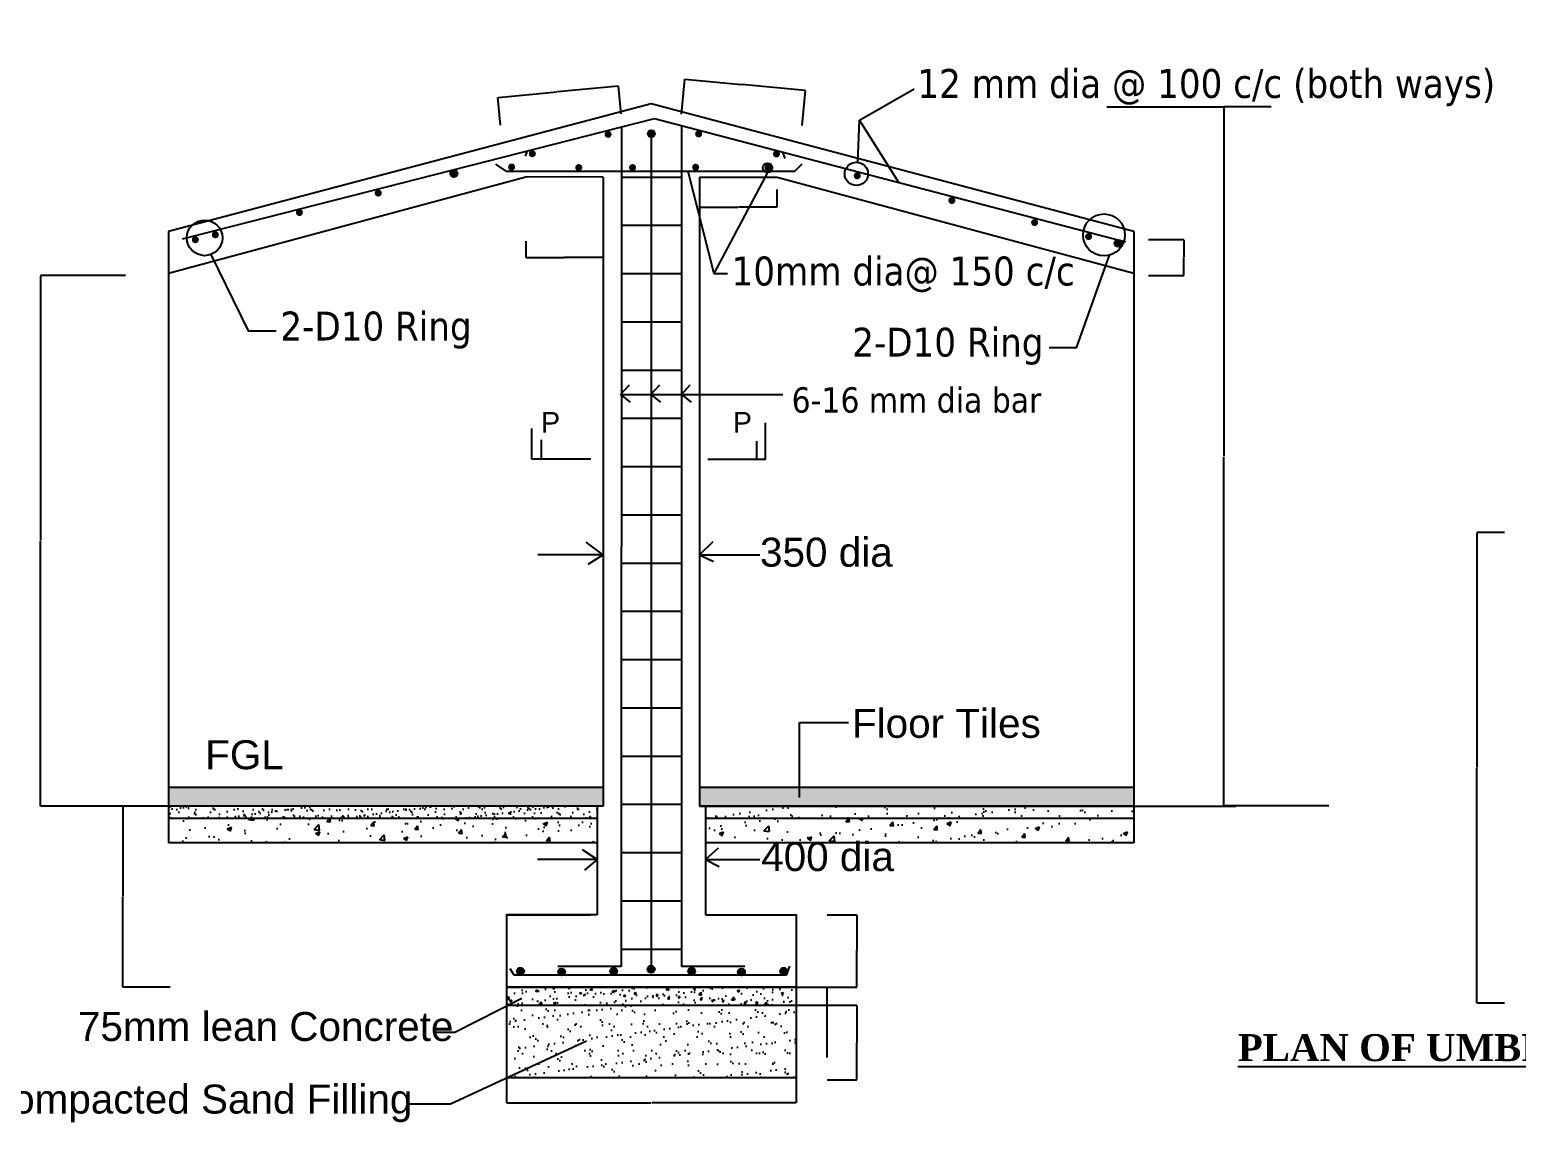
# Model space of a CAD drawing. Header units: inches. Extents: x 89000 to 1304432, y -10828 to 220529.
# Drawn here: x 820904 to 827067, y 77816 to 82345 of the extents above; entities that cross this region are included whole.
import ezdxf

# ---------------------------------------------------------------- set-up
doc = ezdxf.new("R2010")
doc.units = ezdxf.units.IN
doc.header["$LTSCALE"] = 7
doc.header["$MEASUREMENT"] = 0
doc.layers.add('sheet', color=1, linetype='Continuous', lineweight=15)
doc.styles.add('dim', font='isocp.shx')
doc.styles.get("Standard").update_dxf_attribs({"font": 'arial.ttf'})
doc.dimstyles.new('Copy of STANDARD', dxfattribs={"dimtxt": 0.5, "dimasz": 0.4075, "dimexe": 0.364, "dimexo": 0.219, "dimgap": 0.09, "dimtad": 0, "dimdec": 0, "dimlfac": 1000, "dimzin": 0, "dimdsep": 46, "dimtxsty": 'Standard', "dimcen": 0.09, "dimclre": 256, "dimadec": 0, "dimazin": 0, "dimtfac": 1, "dimtdec": 0, "dimtofl": 0, "dimtmove": 0, "dimatfit": 3, "dimfxl": 1, "dimtolj": 1, "dimtzin": 0, "dimlwd": -1, "dimarcsym": 0})
doc.dimstyles.get("Standard").update_dxf_attribs({"dimtxt": 0.18, "dimasz": 0.18, "dimexe": 0.18, "dimexo": 0.0625, "dimgap": 0.09, "dimtad": 0, "dimtih": 1, "dimtoh": 1, "dimdec": 4, "dimzin": 0, "dimdsep": 46, "dimtxsty": 'Standard', "dimcen": 0.09, "dimadec": 0, "dimazin": 0, "dimtfac": 1, "dimtdec": 4, "dimtofl": 0, "dimtmove": 0, "dimatfit": 3, "dimfxl": 1, "dimtolj": 1, "dimtzin": 0, "dimarcsym": 0})
doc.dimstyles.new('STANDARD$0', dxfattribs={"dimscale": 0, "dimtxt": 8, "dimasz": 8, "dimexe": 4, "dimexo": 0, "dimgap": 2, "dimtad": 1, "dimdec": 0, "dimzin": 0, "dimdsep": 46, "dimtxsty": 'dim', "dimblk": 'DOTSMALL', "dimcen": 1, "dimclrd": 6, "dimclre": 6, "dimclrt": 256, "dimadec": 0, "dimazin": 0, "dimtfac": 1, "dimtdec": 0, "dimtix": 1, "dimtofl": 0, "dimtmove": 1, "dimatfit": 3, "dimldrblk": 'DOTSMALL', "dimfxl": 6, "dimtolj": 1, "dimtzin": 0, "dimarcsym": 0})

# ---------------------------------------------------------------- blocks, each defined once
blk = doc.blocks.new('*D234')
at = {"layer": 'Defpoints', "color": 0, "transparency": 16777216}
for p in [(821300, 81325.5), (820948.3, 79125.5), (821477.3, 79125.5)]:
    blk.add_point(p, dxfattribs=at)
at = {"layer": 'sheet', "color": 0, "lineweight": -2, "transparency": 16777216}
for p, q in [((821299.8, 81325.5), (820948, 81325.5)), ((820948.3, 81324.7), (820948.3, 80227.1)), ((820948.3, 79126.3), (820948.3, 80224)), ((821477.1, 79125.5), (820948, 79125.5))]:
    blk.add_line(p, q, dxfattribs=at)
at = {"layer": 'sheet', "color": 0, "transparency": 16777216}
for points in [[(820948.2, 81324.7), (820948.4, 81324.7), (820948.3, 81325.5)], [(820948.2, 79126.3), (820948.4, 79126.3), (820948.3, 79125.5)]]:
    blk.add_solid(points, dxfattribs=at)
at = {"layer": 'sheet', "color": 0, "lineweight": -3, "transparency": 16777216, "insert": (820948.3, 80225.5), "char_height": 0.5, "attachment_point": 5, "rotation": 90}
blk.add_mtext('\\A1;{\\H2x;2200}', dxfattribs=at)
blk = doc.blocks.new('*D235')
at = {"layer": 'Defpoints', "color": 0, "transparency": 16777216}
for p in [(825851.3, 82025.5), (826048.3, 82025.5), (826286.5, 79127.2)]:
    blk.add_point(p, dxfattribs=at)
at = {"layer": 'sheet', "color": 0, "lineweight": -2, "transparency": 16777216}
for p, q in [((826048.1, 82025.5), (825850.9, 82025.5)), ((825851.3, 82024.7), (825851.3, 80577.9)), ((825851.3, 79128), (825851.3, 80574.8)), ((826286.2, 79127.2), (825850.9, 79127.2))]:
    blk.add_line(p, q, dxfattribs=at)
at = {"layer": 'sheet', "color": 0, "transparency": 16777216}
for points in [[(825851.1, 82024.7), (825851.4, 82024.7), (825851.3, 82025.5)], [(825851.1, 79128), (825851.4, 79128), (825851.3, 79127.2)]]:
    blk.add_solid(points, dxfattribs=at)
at = {"layer": 'sheet', "color": 0, "lineweight": -3, "transparency": 16777216, "insert": (825851.3, 80576.3), "char_height": 0.5, "attachment_point": 5, "rotation": 90}
blk.add_mtext('\\A1;{\\H2x;2475}', dxfattribs=at)
blk = doc.blocks.new('*D236')
at = {"layer": 'Defpoints', "color": 0, "transparency": 16777216}
for p in [(825539.5, 81475.2), (825685.2, 81475.2), (825539.5, 81325.2)]:
    blk.add_point(p, dxfattribs=at)
at = {"layer": 'sheet', "color": 0, "lineweight": -2, "transparency": 16777216}
for p, q in [((825539.7, 81475.2), (825685.6, 81475.2)), ((825685.2, 81474.4), (825685.2, 81401.3)), ((825685.2, 81326), (825685.2, 81399)), ((825539.7, 81325.2), (825685.6, 81325.2))]:
    blk.add_line(p, q, dxfattribs=at)
at = {"layer": 'sheet', "color": 0, "transparency": 16777216}
for points in [[(825685.1, 81474.4), (825685.4, 81474.4), (825685.2, 81475.2)], [(825685.1, 81326), (825685.4, 81326), (825685.2, 81325.2)]]:
    blk.add_solid(points, dxfattribs=at)
at = {"layer": 'sheet', "color": 0, "lineweight": -3, "transparency": 16777216, "insert": (825685.2, 81400.2), "char_height": 0.5, "attachment_point": 5, "rotation": 90}
blk.add_mtext('\\A1;{\\H2x;125}', dxfattribs=at)
blk = doc.blocks.new('*D237')
at = {"layer": 'Defpoints', "color": 0, "transparency": 16777216}
for p in [(822879.1, 78000.5), (824079.1, 78000.5), (824079.1, 77896.8)]:
    blk.add_point(p, dxfattribs=at)
at = {"layer": 'sheet', "color": 0, "lineweight": -2, "transparency": 16777216}
for p, q in [((822879.1, 78000.3), (822879.1, 77896.5)), ((824079.1, 78000.3), (824079.1, 77896.5)), ((822879.9, 77896.8), (823477.6, 77896.8)), ((824078.3, 77896.8), (823480.6, 77896.8))]:
    blk.add_line(p, q, dxfattribs=at)
at = {"layer": 'sheet', "color": 0, "transparency": 16777216}
for points in [[(822879.9, 77897), (822879.9, 77896.7), (822879.1, 77896.8)], [(824078.3, 77897), (824078.3, 77896.7), (824079.1, 77896.8)]]:
    blk.add_solid(points, dxfattribs=at)
at = {"layer": 'sheet', "color": 0, "lineweight": -3, "transparency": 16777216, "insert": (823479.1, 77896.8), "char_height": 0.5, "attachment_point": 5}
blk.add_mtext('\\A1;{\\H2x;1200}', dxfattribs=at)
blk = doc.blocks.new('*D238')
at = {"layer": 'Defpoints', "color": 0, "transparency": 16777216}
for p in [(824207.4, 78675.5), (824330.6, 78675.5), (824207.4, 78375.5)]:
    blk.add_point(p, dxfattribs=at)
at = {"layer": 'sheet', "color": 0, "lineweight": -2, "transparency": 16777216}
for p, q in [((824207.6, 78675.5), (824331, 78675.5)), ((824330.6, 78674.7), (824330.6, 78530.6)), ((824330.6, 78376.3), (824330.6, 78528.8)), ((824207.6, 78375.5), (824331, 78375.5))]:
    blk.add_line(p, q, dxfattribs=at)
at = {"layer": 'sheet', "color": 0, "transparency": 16777216}
for points in [[(824330.5, 78674.7), (824330.7, 78674.7), (824330.6, 78675.5)], [(824330.5, 78376.3), (824330.7, 78376.3), (824330.6, 78375.5)]]:
    blk.add_solid(points, dxfattribs=at)
at = {"layer": 'sheet', "color": 0, "lineweight": -3, "transparency": 16777216, "insert": (824330.6, 78529.7), "char_height": 0.9, "attachment_point": 5, "rotation": 90}
blk.add_mtext('\\A1;{\\H0.8x;450}', dxfattribs=at)
blk = doc.blocks.new('*D240')
at = {"layer": 'Defpoints', "color": 0, "transparency": 16777216}
for p in [(826900.1, 80259.9), (827014.3, 80259.9), (827014.3, 78309.9)]:
    blk.add_point(p, dxfattribs=at)
at = {"layer": 'sheet', "color": 0, "lineweight": -2, "transparency": 16777216}
for p, q in [((827014, 80259.9), (826899.8, 80259.9)), ((826900.1, 80259.1), (826900.1, 79286.8)), ((826900.1, 78310.7), (826900.1, 79283)), ((827014, 78309.9), (826899.8, 78309.9))]:
    blk.add_line(p, q, dxfattribs=at)
at = {"layer": 'sheet', "color": 0, "transparency": 16777216}
for points in [[(826900, 80259.1), (826900.3, 80259.1), (826900.1, 80259.9)], [(826900, 78310.7), (826900.3, 78310.7), (826900.1, 78309.9)]]:
    blk.add_solid(points, dxfattribs=at)
at = {"layer": 'sheet', "color": 0, "lineweight": -3, "transparency": 16777216, "insert": (826900.1, 79284.9), "char_height": 0.5, "attachment_point": 5, "rotation": 90}
blk.add_mtext('\\A1;{\\H2.5x;1200}', dxfattribs=at)
blk = doc.blocks.new('*D241')
at = {"layer": 'Defpoints', "color": 0, "transparency": 16777216}
for p in [(821479.1, 79125.5), (821289.8, 78375.5), (821485.2, 78375.5)]:
    blk.add_point(p, dxfattribs=at)
at = {"layer": 'sheet', "color": 0, "lineweight": -2, "transparency": 16777216}
for p, q in [((821478.9, 79125.5), (821289.5, 79125.5)), ((821289.8, 79124.7), (821289.8, 78752.1)), ((821289.8, 78376.3), (821289.8, 78749)), ((821484.9, 78375.5), (821289.5, 78375.5))]:
    blk.add_line(p, q, dxfattribs=at)
at = {"layer": 'sheet', "color": 0, "transparency": 16777216}
for points in [[(821289.7, 79124.7), (821290, 79124.7), (821289.8, 79125.5)], [(821289.7, 78376.3), (821290, 78376.3), (821289.8, 78375.5)]]:
    blk.add_solid(points, dxfattribs=at)
at = {"layer": 'sheet', "color": 0, "lineweight": -3, "transparency": 16777216, "insert": (821289.8, 78750.5), "char_height": 0.5, "attachment_point": 5, "rotation": 90}
blk.add_mtext('\\A1;{\\H2x;1200}', dxfattribs=at)
blk = doc.blocks.new('*D242')
at = {"layer": 'Defpoints', "color": 0, "transparency": 16777216}
for p in [(824210.1, 78300.6), (824330.6, 78300.6), (824207.4, 77991.8)]:
    blk.add_point(p, dxfattribs=at)
at = {"layer": 'sheet', "color": 0, "lineweight": -2, "transparency": 16777216}
for p, q in [((824210.3, 78300.6), (824331, 78300.6)), ((824330.6, 78299.8), (824330.6, 78146.8)), ((824330.6, 77992.6), (824330.6, 78145)), ((824207.6, 77991.8), (824331, 77991.8))]:
    blk.add_line(p, q, dxfattribs=at)
at = {"layer": 'sheet', "color": 0, "transparency": 16777216}
for points in [[(824330.5, 78299.8), (824330.7, 78299.8), (824330.6, 78300.6)], [(824330.5, 77992.6), (824330.7, 77992.6), (824330.6, 77991.8)]]:
    blk.add_solid(points, dxfattribs=at)
at = {"layer": 'sheet', "color": 0, "lineweight": -3, "transparency": 16777216, "insert": (824330.6, 78145.9), "char_height": 0.9, "attachment_point": 5, "rotation": 90}
blk.add_mtext('\\A1;{\\H0.8x;300}', dxfattribs=at)
blk = doc.blocks.new('*D244')
at = {"layer": 'Defpoints', "color": 0, "transparency": 16777216}
for p in [(824078.7, 78375.5), (824078.7, 78300.5), (824205.9, 78300.5)]:
    blk.add_point(p, dxfattribs=at)
at = {"layer": 'sheet', "color": 0, "lineweight": -2, "transparency": 16777216}
for p, q in [((824079, 78375.5), (824206.2, 78375.5)), ((824205.9, 78374.7), (824205.9, 78301.3)), ((824079, 78300.5), (824206.2, 78300.5)), ((824205.9, 78300.5), (824205.9, 78084.5))]:
    blk.add_line(p, q, dxfattribs=at)
at = {"layer": 'sheet', "color": 0, "transparency": 16777216}
for points in [[(824205.7, 78374.7), (824206, 78374.7), (824205.9, 78375.5)], [(824205.7, 78301.3), (824206, 78301.3), (824205.9, 78300.5)]]:
    blk.add_solid(points, dxfattribs=at)
at = {"layer": 'sheet', "color": 0, "lineweight": -3, "transparency": 16777216, "insert": (824205.9, 78083.9), "char_height": 0.9, "attachment_point": 5, "rotation": 90}
blk.add_mtext('\\A1;{\\H0.8x;75}', dxfattribs=at)
blk = doc.blocks.new('*D245')
at = {"layer": 'Defpoints', "color": 0, "transparency": 16777216}
for p in [(824117.5, 82092.3), (823603.9, 81994), (824103.9, 81947.2)]:
    blk.add_point(p, dxfattribs=at)
at = {"layer": 'sheet', "color": 0, "lineweight": -2, "transparency": 16777216}
for p, q in [((823603.9, 81994.3), (823617.5, 82139.5)), ((823618.3, 82139.1), (823852.7, 82117.1)), ((824116.7, 82092.4), (823854.2, 82117)), ((824103.9, 81947.4), (824117.5, 82092.6))]:
    blk.add_line(p, q, dxfattribs=at)
at = {"layer": 'sheet', "color": 0, "transparency": 16777216}
for points in [[(823618.3, 82139.2), (823618.3, 82138.9), (823617.5, 82139.2)], [(824116.7, 82092.5), (824116.7, 82092.2), (824117.5, 82092.3)]]:
    blk.add_solid(points, dxfattribs=at)
at = {"layer": 'sheet', "color": 0, "lineweight": -3, "transparency": 16777216, "insert": (823853.5, 82117), "char_height": 0.9, "attachment_point": 5, "rotation": 354.64443}
blk.add_mtext('\\A1;{\\fArial|b0|i0|c0|p34;\\H0.6667x;300}', dxfattribs=at)
blk = doc.blocks.new('*D246')
at = {"layer": 'Defpoints', "color": 0, "transparency": 16777216}
for p in [(823343.4, 82110.7), (823354.1, 81995.9), (822854.1, 81949.1)]:
    blk.add_point(p, dxfattribs=at)
at = {"layer": 'sheet', "color": 0, "lineweight": -2, "transparency": 16777216}
for p, q in [((823342.6, 82110.7), (823090.1, 82087.1)), ((823354.1, 81996.1), (823343.3, 82111.1)), ((822854.1, 81949.3), (822843.3, 82064.4)), ((822844.2, 82064.1), (823088.3, 82086.9))]:
    blk.add_line(p, q, dxfattribs=at)
at = {"layer": 'sheet', "color": 0, "transparency": 16777216}
for points in [[(823342.6, 82110.8), (823342.6, 82110.5), (823343.4, 82110.7)], [(822844.2, 82064.2), (822844.2, 82064), (822843.4, 82064)]]:
    blk.add_solid(points, dxfattribs=at)
at = {"layer": 'sheet', "color": 0, "lineweight": -3, "transparency": 16777216, "insert": (823089.2, 82087), "char_height": 0.9, "attachment_point": 5, "rotation": 5.33945}
blk.add_mtext('\\A1;{\\fArial|b0|i0|c0|p34;\\H0.8x;300}', dxfattribs=at)
blk = doc.blocks.new('*D275')
at = {"layer": 'Defpoints', "color": 0, "transparency": 16777216}
for p in [(822958.7, 81468.6), (823279.1, 81474.4), (822958.7, 81401)]:
    blk.add_point(p, dxfattribs=at)
at = {"layer": 'sheet', "color": 0, "lineweight": -2, "transparency": 16777216}
for p, q in [((822958.7, 81468.3), (822958.7, 81400.6)), ((823279.1, 81474.2), (823279.1, 81400.6)), ((822959.5, 81401), (823117.8, 81401)), ((823278.3, 81401), (823120, 81401))]:
    blk.add_line(p, q, dxfattribs=at)
at = {"layer": 'sheet', "color": 0, "transparency": 16777216}
for points in [[(822959.5, 81401.1), (822959.5, 81400.8), (822958.7, 81401)], [(823278.3, 81401.1), (823278.3, 81400.8), (823279.1, 81401)]]:
    blk.add_solid(points, dxfattribs=at)
at = {"layer": 'sheet', "color": 0, "lineweight": -3, "transparency": 16777216, "insert": (823118.9, 81401), "char_height": 0.9, "attachment_point": 5}
blk.add_mtext('\\A1;300', dxfattribs=at)
blk = doc.blocks.new('*D276')
at = {"layer": 'Defpoints', "color": 0, "transparency": 16777216}
for p in [(823679.1, 81676.4), (823999.5, 81682.3), (823679.1, 81608.8)]:
    blk.add_point(p, dxfattribs=at)
at = {"layer": 'sheet', "color": 0, "lineweight": -2, "transparency": 16777216}
for p, q in [((823679.1, 81676.2), (823679.1, 81608.5)), ((823999.5, 81682.1), (823999.5, 81608.5)), ((823679.9, 81608.8), (823838.2, 81608.8)), ((823998.7, 81608.8), (823840.4, 81608.8))]:
    blk.add_line(p, q, dxfattribs=at)
at = {"layer": 'sheet', "color": 0, "transparency": 16777216}
for points in [[(823679.9, 81609), (823679.9, 81608.7), (823679.1, 81608.8)], [(823998.7, 81609), (823998.7, 81608.7), (823999.5, 81608.8)]]:
    blk.add_solid(points, dxfattribs=at)
at = {"layer": 'sheet', "color": 0, "lineweight": -3, "transparency": 16777216, "insert": (823839.3, 81608.8), "char_height": 0.9, "attachment_point": 5}
blk.add_mtext('\\A1;300', dxfattribs=at)

msp = doc.modelspace()

# ---------------------------------------------------------------- hatches: boundary and pattern name
at = {"lineweight": -3, "ltscale": 0.2}
h = msp.add_hatch(dxfattribs=at)
h.set_pattern_fill('AR-SAND', color=0, style=0)
h.set_pattern_definition([(37.5, (896165.243, 128601.015), (-1.600031, 48.941324), [0, -38.608, 0, -43.18, 0, -41.275]), (7.5, (896165.24, 128601.015), (44.95233, 71.68251), [0, -20.828, 0, -34.798, 0, -13.335]), (327.5, (896134, 128601.015), (79.099237, 0.143718), [0, -12.7, 0, -45.72, 0, -59.69]), (317.5, (896134, 128601.015), (76.355645, 22.29293), [0, -6.35, 0, -29.972, 0, -34.29])])
h.paths.add_polyline_path([(823254.09717, 79125.54016), (823135.08709, 79125.54016), (821479.09717, 79125.54016), (821479.09717, 79075.26098), (823254.09717, 79075.26098)])
h = msp.add_hatch(dxfattribs=at)
h.set_pattern_fill('AR-SAND', color=0, scale=2, style=0)
h.set_pattern_definition([(37.5, (896165.24, 128601.015), (-3.20006, 97.88265), [0, -77.216, 0, -86.36, 0, -82.55]), (7.5, (896165.24, 128601.02), (89.90466, 143.36502), [0, -41.656, 0, -69.596, 0, -26.67]), (327.5, (896102.76, 128601.015), (158.19847, 0.28744), [0, -25.4, 0, -91.44, 0, -119.38]), (317.5, (896102.76, 128601.02), (152.7113, 44.58586), [0, -12.7, 0, -59.944, 0, -68.58])])
h.paths.add_polyline_path([(823704.09717, 79125.54016), (823704.09717, 79075.26098), (825479.09717, 79075.26098), (825479.09717, 79125.54016)])
h = msp.add_hatch(dxfattribs=at)
h.set_pattern_fill('AR-CONC', color=0, style=0)
h.set_pattern_definition([(50, (896165.24, 128601.02), (182.18467, -15.93909), [19.05, -209.55]), (355, (896165.24, 128601.02), (-35.24283, 191.05664), [15.24, -167.64]), (100.451, (896180.42, 128599.69), (146.9425, 175.1167), [16.19, -178.09]), (46.1842, (896165.24, 128651.82), (271.07904, -42.0423), [28.575, -314.325]), (96.6356, (896187.83, 128648.3), (237.4042, 247.42556), [24.285, -267.135]), (351.184, (896165.24, 128651.82), (237.4046, 247.4251), [22.86, -251.46]), (21, (896190.64, 128639.12), (151.61488, -102.26552), [19.05, -209.55]), (326, (896190.64, 128639.12), (61.80203, 184.18797), [15.24, -167.64]), (71.4514, (896203.28, 128630.6), (213.4165, 81.92286), [16.19, -178.09]), (37.5, (896165.24, 128601.015), (3.088603, 84.55504), [0, -165.608, 0, -170.18, 0, -168.275]), (7.5, (896165.24, 128601.015), (66.81966, 100.180575), [0, -97.028, 0, -161.798, 0, -64.135]), (327.5, (896108.6, 128601.015), (135.590595, -5.728744), [0, -63.5, 0, -198.12, 0, -262.89]), (317.5, (896083.2, 128601.02), (148.12918, 25.42649), [0, -82.55, 0, -131.572, 0, -186.69])])
h.paths.add_polyline_path([(821479.09717, 78974.66098), (823254.09717, 78974.66098), (823254.09717, 79075.26098), (821479.09717, 79075.26098)])
h.paths.add_polyline_path([(823704.09717, 79075.26098), (823704.09717, 78974.66098), (825479.09717, 78974.66098), (825479.09717, 79075.26098)])
at = {"layer": 'sheet', "lineweight": -3}
h = msp.add_hatch(dxfattribs=at)
h.set_pattern_fill('AR-HBONE', color=0, scale=0.5, style=0)
h.set_pattern_definition([(45, (-6680776.634, -7089466.33), (7e-15, 71.84204897), [152.4, -50.8]), (135, (-6680740.713, -7089430.41), (7e-15, 71.84204897), [152.4, -50.8])])
h.paths.add_polyline_path([(825479.09717, 79204.16192), (823679.09717, 79204.16192), (823679.09717, 79125.54016), (825479.09717, 79125.54016)])
h.paths.add_polyline_path([(823279.09717, 79204.16192), (821479.09717, 79204.16192), (821479.09717, 79125.54016), (823279.09717, 79125.54016)])
h.paths.add_polyline_path([(826306.97376, 83299.8162), (828091.83602, 83299.8162), (828091.83602, 83375.55343), (826306.97376, 83375.55343)])
h = msp.add_hatch(color=0, dxfattribs=at)
h.paths.add_polyline_path([(823299.94772, 81911.05333), (823285.29395, 81911.05333, 0.4142135624), (823299.94772, 81896.39955)])
h.paths.add_polyline_path([(823299.94772, 81925.7071, 0.4142135624), (823285.29395, 81911.05333), (823299.94772, 81911.05333)])
h.paths.add_polyline_path([(823299.94772, 81925.7071), (823299.94772, 81911.05333), (823314.6015, 81911.05333, 0.4142135624)])
h.paths.add_polyline_path([(823314.6015, 81911.05333), (823299.94772, 81911.05333), (823299.94772, 81896.39955, 0.4142135624)])
h = msp.add_hatch(color=0, dxfattribs=at)
h.paths.add_polyline_path([(823479.18539, 81913.84117), (823464.53161, 81913.84117, 0.4142135624), (823479.18539, 81899.18739)])
h.paths.add_polyline_path([(823479.18539, 81928.49494, 0.4142135624), (823464.53161, 81913.84117), (823479.18539, 81913.84117)])
h.paths.add_polyline_path([(823479.18539, 81928.49494), (823479.18539, 81913.84117), (823493.83917, 81913.84117, 0.4142135624)])
h.paths.add_polyline_path([(823493.83917, 81913.84117), (823479.18539, 81913.84117), (823479.18539, 81899.18739, 0.4142135624)])
h = msp.add_hatch(color=0, dxfattribs=at)
h.paths.add_polyline_path([(823675.27466, 81912.57482), (823660.62088, 81912.57482, 0.4142135624), (823675.27466, 81897.92105)])
h.paths.add_polyline_path([(823675.27466, 81927.2286, 0.4142135624), (823660.62088, 81912.57482), (823675.27466, 81912.57482)])
h.paths.add_polyline_path([(823675.27466, 81927.2286), (823675.27466, 81912.57482), (823689.92843, 81912.57482, 0.4142135624)])
h.paths.add_polyline_path([(823689.92843, 81912.57482), (823675.27466, 81912.57482), (823675.27466, 81897.92105, 0.4142135624)])
h = msp.add_hatch(color=0, dxfattribs=at)
h.paths.add_polyline_path([(822986.16987, 81830.77468), (822971.51609, 81830.77468, 0.4142135624), (822986.16987, 81816.1209)])
h.paths.add_polyline_path([(822986.16987, 81845.42845, 0.4142135624), (822971.51609, 81830.77468), (822986.16987, 81830.77468)])
h.paths.add_polyline_path([(822986.16987, 81845.42845), (822986.16987, 81830.77468), (823000.82365, 81830.77468, 0.4142135624)])
h.paths.add_polyline_path([(823000.82365, 81830.77468), (822986.16987, 81830.77468), (822986.16987, 81816.1209, 0.4142135624)])
h = msp.add_hatch(color=0, dxfattribs=at)
h.paths.add_polyline_path([(823997.73518, 81829.50435), (823983.08141, 81829.50435, 0.4142135624), (823997.73518, 81814.85057)])
h.paths.add_polyline_path([(823997.73518, 81844.15812, 0.4142135624), (823983.08141, 81829.50435), (823997.73518, 81829.50435)])
h.paths.add_polyline_path([(823997.73518, 81844.15812), (823997.73518, 81829.50435), (824012.38896, 81829.50435, 0.4142135624)])
h.paths.add_polyline_path([(824012.38896, 81829.50435), (823997.73518, 81829.50435), (823997.73518, 81814.85057, 0.4142135624)])
h = msp.add_hatch(color=0, dxfattribs=at)
h.paths.add_polyline_path([(822660.20552, 81747.56043), (822645.55174, 81747.56043, 0.4142135624), (822660.20552, 81732.90665)])
h.paths.add_polyline_path([(822660.20552, 81762.2142, 0.4142135624), (822645.55174, 81747.56043), (822660.20552, 81747.56043)])
h.paths.add_polyline_path([(822660.20552, 81762.2142), (822660.20552, 81747.56043), (822674.8593, 81747.56043, 0.4142135624)])
h.paths.add_polyline_path([(822674.8593, 81747.56043), (822660.20552, 81747.56043), (822660.20552, 81732.90665, 0.4142135624)])
h = msp.add_hatch(color=0, dxfattribs=at)
h.paths.add_polyline_path([(822900.3039, 81775.6245), (822885.65013, 81775.6245, 0.4142135624), (822900.3039, 81760.97072)])
h.paths.add_polyline_path([(822900.3039, 81790.27827, 0.4142135624), (822885.65013, 81775.6245), (822900.3039, 81775.6245)])
h.paths.add_polyline_path([(822900.3039, 81790.27827), (822900.3039, 81775.6245), (822914.95768, 81775.6245, 0.4142135624)])
h.paths.add_polyline_path([(822914.95768, 81775.6245), (822900.3039, 81775.6245), (822900.3039, 81760.97072, 0.4142135624)])
h = msp.add_hatch(color=0, dxfattribs=at)
h.paths.add_polyline_path([(823178.54838, 81773.27544), (823163.8946, 81773.27544, 0.4142135624), (823178.54838, 81758.62166)])
h.paths.add_polyline_path([(823178.54838, 81787.92921, 0.4142135624), (823163.8946, 81773.27544), (823178.54838, 81773.27544)])
h.paths.add_polyline_path([(823178.54838, 81787.92921), (823178.54838, 81773.27544), (823193.20216, 81773.27544, 0.4142135624)])
h.paths.add_polyline_path([(823193.20216, 81773.27544), (823178.54838, 81773.27544), (823178.54838, 81758.62166, 0.4142135624)])
h = msp.add_hatch(color=0, dxfattribs=at)
h.paths.add_polyline_path([(823401.30014, 81773.2712), (823386.64636, 81773.2712, 0.4142135624), (823401.30014, 81758.61742)])
h.paths.add_polyline_path([(823401.30014, 81787.92497, 0.4142135624), (823386.64636, 81773.2712), (823401.30014, 81773.2712)])
h.paths.add_polyline_path([(823401.30014, 81787.92497), (823401.30014, 81773.2712), (823415.95391, 81773.2712, 0.4142135624)])
h.paths.add_polyline_path([(823415.95391, 81773.2712), (823401.30014, 81773.2712), (823401.30014, 81758.61742, 0.4142135624)])
h = msp.add_hatch(color=0, dxfattribs=at)
h.paths.add_polyline_path([(823662.94961, 81774.68106), (823648.29583, 81774.68106, 0.4142135624), (823662.94961, 81760.02728)])
h.paths.add_polyline_path([(823662.94961, 81789.33483, 0.4142135624), (823648.29583, 81774.68106), (823662.94961, 81774.68106)])
h.paths.add_polyline_path([(823662.94961, 81789.33483), (823662.94961, 81774.68106), (823677.60338, 81774.68106, 0.4142135624)])
h.paths.add_polyline_path([(823677.60338, 81774.68106), (823662.94961, 81774.68106), (823662.94961, 81760.02728, 0.4142135624)])
h = msp.add_hatch(color=0, dxfattribs=at)
h.paths.add_polyline_path([(823962.32828, 81773.33904), (823947.67451, 81773.33904, 0.4142135624), (823962.32828, 81758.68526)])
h.paths.add_polyline_path([(823962.32828, 81787.99282, 0.4142135624), (823947.67451, 81773.33904), (823962.32828, 81773.33904)])
h.paths.add_polyline_path([(823962.32828, 81787.99282), (823962.32828, 81773.33904), (823976.98206, 81773.33904, 0.4142135624)])
h.paths.add_polyline_path([(823976.98206, 81773.33904), (823962.32828, 81773.33904), (823962.32828, 81758.68526, 0.4142135624)])
h = msp.add_hatch(color=0, dxfattribs=at)
h.paths.add_polyline_path([(824332.33346, 81739.31024), (824317.67968, 81739.31024, 0.4142135624), (824332.33346, 81724.65646)])
h.paths.add_polyline_path([(824332.33346, 81753.96401, 0.4142135624), (824317.67968, 81739.31024), (824332.33346, 81739.31024)])
h.paths.add_polyline_path([(824332.33346, 81753.96401), (824332.33346, 81739.31024), (824346.98724, 81739.31024, 0.4142135624)])
h.paths.add_polyline_path([(824346.98724, 81739.31024), (824332.33346, 81739.31024), (824332.33346, 81724.65646, 0.4142135624)])
h = msp.add_hatch(color=0, dxfattribs=at)
h.paths.add_polyline_path([(822347.58525, 81667.65191), (822332.93147, 81667.65191, 0.4142135624), (822347.58525, 81652.99813)])
h.paths.add_polyline_path([(822347.58525, 81682.30569, 0.4142135624), (822332.93147, 81667.65191), (822347.58525, 81667.65191)])
h.paths.add_polyline_path([(822347.58525, 81682.30569), (822347.58525, 81667.65191), (822362.23902, 81667.65191, 0.4142135624)])
h.paths.add_polyline_path([(822362.23902, 81667.65191), (822347.58525, 81667.65191), (822347.58525, 81652.99813, 0.4142135624)])
h = msp.add_hatch(color=0, dxfattribs=at)
h.paths.add_polyline_path([(824724.50601, 81636.88343), (824709.85223, 81636.88343, 0.4142135624), (824724.50601, 81622.22965)])
h.paths.add_polyline_path([(824724.50601, 81651.53721, 0.4142135624), (824709.85223, 81636.88343), (824724.50601, 81636.88343)])
h.paths.add_polyline_path([(824724.50601, 81651.53721), (824724.50601, 81636.88343), (824739.15979, 81636.88343, 0.4142135624)])
h.paths.add_polyline_path([(824739.15979, 81636.88343), (824724.50601, 81636.88343), (824724.50601, 81622.22965, 0.4142135624)])
h = msp.add_hatch(color=0, dxfattribs=at)
h.paths.add_polyline_path([(822021.20068, 81586.90922), (822006.5469, 81586.90922, 0.4142135624), (822021.20068, 81572.25545)])
h.paths.add_polyline_path([(822021.20068, 81601.563, 0.4142135624), (822006.5469, 81586.90922), (822021.20068, 81586.90922)])
h.paths.add_polyline_path([(822021.20068, 81601.563), (822021.20068, 81586.90922), (822035.85445, 81586.90922, 0.4142135624)])
h.paths.add_polyline_path([(822035.85445, 81586.90922), (822021.20068, 81586.90922), (822021.20068, 81572.25545, 0.4142135624)])
h = msp.add_hatch(color=0, dxfattribs=at)
h.paths.add_polyline_path([(825067.36126, 81545.29091), (825052.70749, 81545.29091, 0.4142135624), (825067.36126, 81530.63714)])
h.paths.add_polyline_path([(825067.36126, 81559.94469, 0.4142135624), (825052.70749, 81545.29091), (825067.36126, 81545.29091)])
h.paths.add_polyline_path([(825067.36126, 81559.94469), (825067.36126, 81545.29091), (825082.01504, 81545.29091, 0.4142135624)])
h.paths.add_polyline_path([(825082.01504, 81545.29091), (825067.36126, 81545.29091), (825067.36126, 81530.63714, 0.4142135624)])
h = msp.add_hatch(color=0, dxfattribs=at)
h.paths.add_polyline_path([(821589.81135, 81474.24564), (821575.15758, 81474.24564, 0.4142135624), (821589.81135, 81459.59186)])
h.paths.add_polyline_path([(821589.81135, 81488.89941, 0.4142135624), (821575.15758, 81474.24564), (821589.81135, 81474.24564)])
h.paths.add_polyline_path([(821589.81135, 81488.89941), (821589.81135, 81474.24564), (821604.46513, 81474.24564, 0.4142135624)])
h.paths.add_polyline_path([(821604.46513, 81474.24564), (821589.81135, 81474.24564), (821589.81135, 81459.59186, 0.4142135624)])
h = msp.add_hatch(color=0, dxfattribs=at)
h.paths.add_polyline_path([(821672.72294, 81494.7117), (821658.06916, 81494.7117, 0.4142135624), (821672.72294, 81480.05792)])
h.paths.add_polyline_path([(821672.72294, 81509.36547, 0.4142135624), (821658.06916, 81494.7117), (821672.72294, 81494.7117)])
h.paths.add_polyline_path([(821672.72294, 81509.36547), (821672.72294, 81494.7117), (821687.37672, 81494.7117, 0.4142135624)])
h.paths.add_polyline_path([(821687.37672, 81494.7117), (821672.72294, 81494.7117), (821672.72294, 81480.05792, 0.4142135624)])
h = msp.add_hatch(color=0, dxfattribs=at)
h.paths.add_polyline_path([(825291.12428, 81487.31128), (825276.4705, 81487.31128, 0.4142135624), (825291.12428, 81472.65751)])
h.paths.add_polyline_path([(825291.12428, 81501.96506, 0.4142135624), (825276.4705, 81487.31128), (825291.12428, 81487.31128)])
h.paths.add_polyline_path([(825291.12428, 81501.96506), (825291.12428, 81487.31128), (825305.77805, 81487.31128, 0.4142135624)])
h.paths.add_polyline_path([(825305.77805, 81487.31128), (825291.12428, 81487.31128), (825291.12428, 81472.65751, 0.4142135624)])
h = msp.add_hatch(color=0, dxfattribs=at)
h.paths.add_polyline_path([(825413.20237, 81459.45858), (825398.54859, 81459.45858, 0.4142135624), (825413.20237, 81444.8048)])
h.paths.add_polyline_path([(825413.20237, 81474.11236, 0.4142135624), (825398.54859, 81459.45858), (825413.20237, 81459.45858)])
h.paths.add_polyline_path([(825413.20237, 81474.11236), (825413.20237, 81459.45858), (825427.85614, 81459.45858, 0.4142135624)])
h.paths.add_polyline_path([(825427.85614, 81459.45858), (825413.20237, 81459.45858), (825413.20237, 81444.8048, 0.4142135624)])
h = msp.add_hatch(color=0, dxfattribs=at)
h.paths.add_polyline_path([(823478.40389, 78450.26574), (823463.75011, 78450.26574, 0.4142135624), (823478.40389, 78435.61196)])
h.paths.add_polyline_path([(823478.40389, 78464.91951, 0.4142135624), (823463.75011, 78450.26574), (823478.40389, 78450.26574)])
h.paths.add_polyline_path([(823478.40389, 78464.91951), (823478.40389, 78450.26574), (823493.05766, 78450.26574, 0.4142135624)])
h.paths.add_polyline_path([(823493.05766, 78450.26574), (823478.40389, 78450.26574), (823478.40389, 78435.61196, 0.4142135624)])
h = msp.add_hatch(color=0, dxfattribs=at)
h.paths.add_polyline_path([(822936.99018, 78441.8645), (822922.33641, 78441.8645, 0.4142135624), (822936.99018, 78427.21072)])
h.paths.add_polyline_path([(822936.99018, 78456.51827, 0.4142135624), (822922.33641, 78441.8645), (822936.99018, 78441.8645)])
h.paths.add_polyline_path([(822936.99018, 78456.51827), (822936.99018, 78441.8645), (822951.64396, 78441.8645, 0.4142135624)])
h.paths.add_polyline_path([(822951.64396, 78441.8645), (822936.99018, 78441.8645), (822936.99018, 78427.21072, 0.4142135624)])
h = msp.add_hatch(color=0, dxfattribs=at)
h.paths.add_polyline_path([(823107.43565, 78438.75672), (823092.78187, 78438.75672, 0.4142135624), (823107.43565, 78424.10295)])
h.paths.add_polyline_path([(823107.43565, 78453.4105, 0.4142135624), (823092.78187, 78438.75672), (823107.43565, 78438.75672)])
h.paths.add_polyline_path([(823107.43565, 78453.4105), (823107.43565, 78438.75672), (823122.08943, 78438.75672, 0.4142135624)])
h.paths.add_polyline_path([(823122.08943, 78438.75672), (823107.43565, 78438.75672), (823107.43565, 78424.10295, 0.4142135624)])
h = msp.add_hatch(color=0, dxfattribs=at)
h.paths.add_polyline_path([(823323.17519, 78441.8645), (823308.52142, 78441.8645, 0.4142135624), (823323.17519, 78427.21072)])
h.paths.add_polyline_path([(823323.17519, 78456.51827, 0.4142135624), (823308.52142, 78441.8645), (823323.17519, 78441.8645)])
h.paths.add_polyline_path([(823323.17519, 78456.51827), (823323.17519, 78441.8645), (823337.82897, 78441.8645, 0.4142135624)])
h.paths.add_polyline_path([(823337.82897, 78441.8645), (823323.17519, 78441.8645), (823323.17519, 78427.21072, 0.4142135624)])
h = msp.add_hatch(color=0, dxfattribs=at)
h.paths.add_polyline_path([(823646.20228, 78440.75476), (823631.5485, 78440.75476, 0.4142135624), (823646.20228, 78426.10098)])
h.paths.add_polyline_path([(823646.20228, 78455.40854, 0.4142135624), (823631.5485, 78440.75476), (823646.20228, 78440.75476)])
h.paths.add_polyline_path([(823646.20228, 78455.40854), (823646.20228, 78440.75476), (823660.85606, 78440.75476, 0.4142135624)])
h.paths.add_polyline_path([(823660.85606, 78440.75476), (823646.20228, 78440.75476), (823646.20228, 78426.10098, 0.4142135624)])
h = msp.add_hatch(color=0, dxfattribs=at)
h.paths.add_polyline_path([(823852.60626, 78438.6831), (823837.95248, 78438.6831, 0.4142135624), (823852.60626, 78424.02932)])
h.paths.add_polyline_path([(823852.60626, 78453.33688, 0.4142135624), (823837.95248, 78438.6831), (823852.60626, 78438.6831)])
h.paths.add_polyline_path([(823852.60626, 78453.33688), (823852.60626, 78438.6831), (823867.26004, 78438.6831, 0.4142135624)])
h.paths.add_polyline_path([(823867.26004, 78438.6831), (823852.60626, 78438.6831), (823852.60626, 78424.02932, 0.4142135624)])
h = msp.add_hatch(color=0, dxfattribs=at)
h.paths.add_polyline_path([(824027.6542, 78441.79087), (824013.00043, 78441.79087, 0.4142135624), (824027.6542, 78427.1371)])
h.paths.add_polyline_path([(824027.6542, 78456.44465, 0.4142135624), (824013.00043, 78441.79087), (824027.6542, 78441.79087)])
h.paths.add_polyline_path([(824027.6542, 78456.44465), (824027.6542, 78441.79087), (824042.30798, 78441.79087, 0.4142135624)])
h.paths.add_polyline_path([(824042.30798, 78441.79087), (824027.6542, 78441.79087), (824027.6542, 78427.1371, 0.4142135624)])
h = msp.add_hatch(dxfattribs=at)
h.set_pattern_fill('AR-CONC', color=0, scale=0.5, style=0)
h.set_pattern_definition([(50, (822879.1, 78300.54), (91.0923, -7.9695), [9.525, -104.775]), (355, (822879.1, 78300.54), (-17.6214, 95.528), [7.62, -83.82]), (100.451, (822886.69, 78299.88), (73.471, 87.5583), [8.095, -89.045]), (46.184, (822879.1, 78325.94), (135.54, -21.021), [14.287, -157.162]), (96.636, (822890.39, 78324.19), (118.702, 123.713), [12.142, -133.567]), (351.184, (822879.1, 78325.94), (118.702, 123.713), [11.43, -125.73]), (21, (822891.8, 78319.59), (75.8074, -51.1328), [9.525, -104.775]), (326, (822891.8, 78319.59), (30.901, 92.094), [7.62, -83.82]), (71.451, (822898.114, 78315.33), (106.708, 40.9614), [8.095, -89.045]), (37.5, (822879.097, 78300.54), (1.5443, 42.2775), [0, -82.804, 0, -85.09, 0, -84.1375]), (7.5, (822879.097, 78300.54), (33.4098, 50.0903), [0, -48.514, 0, -80.899, 0, -32.0675]), (327.5, (822850.776, 78300.54), (67.7953, -2.8644), [0, -31.75, 0, -99.06, 0, -131.445]), (317.5, (822838.076, 78300.54), (74.0646, 12.7132), [0, -41.275, 0, -65.786, 0, -93.345])])
h.paths.add_polyline_path([(824079.09717, 78375.54016), (822879.09717, 78375.54016), (822879.09717, 78300.54016), (824079.09717, 78300.54016)])
h = msp.add_hatch(dxfattribs=at)
h.set_pattern_fill('AR-SAND', color=0, scale=1.75, style=0)
h.set_pattern_definition([(37.5, (822879.1, 78000.54), (-2.8, 85.6473), [0, -67.564, 0, -75.565, 0, -72.2313]), (7.5, (822879.1, 78000.54), (78.667, 125.444), [0, -36.449, 0, -60.8965, 0, -23.3362]), (327.5, (822824.42, 78000.54), (138.4237, 0.2515), [0, -22.225, 0, -80.01, 0, -104.4575]), (317.5, (822824.42, 78000.54), (133.622, 39.013), [0, -11.1125, 0, -52.451, 0, -60.0075])])
h.paths.add_polyline_path([(822879.09717, 78300.54016), (822879.09717, 78000.54016), (824079.09717, 78000.54016), (824079.09717, 78300.54016)])

# ---------------------------------------------------------------- linework, layer by layer
at = {"color": 0, "lineweight": -3, "ltscale": 0.2}
for p, q in [((822964.34119, 81842.24888), (822956.84421, 81820.15919)), ((824022.50385, 81837.79616), (824032.81119, 81810.28549)), ((822877.16957, 81758.16248), (822835.20867, 81787.05743)), ((822877.16957, 81758.16248), (824073.87521, 81758.16248)), ((823279.09717, 81734.0178), (822958.72427, 81734.50788)), ((824073.87521, 81758.16248), (824104.32637, 81788.2485)), ((821479.09717, 81336.18434), (821479.09717, 79125.54016)), ((825479.09717, 81335.52931), (825479.09717, 79125.54016)), ((823279.09717, 80167.92939), (823209.13832, 80220.69207)), ((823679.09717, 80167.92939), (823735.2574, 80223.37186)), ((823279.09717, 80167.92939), (823008.66118, 80167.92939)), ((823279.09717, 80167.92939), (823215.67184, 80128.50844)), ((823679.09717, 80167.92939), (823928.4033, 80167.92939)), ((823679.09717, 80167.92939), (823736.55511, 80139.77671)), ((821479.09717, 79204.16192), (823279.09717, 79204.16192)), ((823679.09717, 79204.16192), (825479.09717, 79204.16192)), ((821479.09717, 79125.54016), (821479.09717, 78974.66098)), ((825479.09717, 79125.54016), (825479.09717, 78974.66098))]:
    msp.add_line(p, q, dxfattribs=at)
msp.add_lwpolyline([(825376.70813, 81410.31769), (825239.5164, 81026.41478), (825128.12807, 81026.41478)], dxfattribs=at)
msp.add_circle((823960.88548, 81772.30961), 19.44244, dxfattribs=at)
at = {"layer": 'sheet', "color": 0, "lineweight": -3}
for p, q in [((824342.07763, 81969.67499), (824568.3934, 82099.6729)), ((823479.17968, 82037.37237), (821479.09717, 81508.59194)), ((821536.48779, 81478.26293), (823492.22642, 81976.81647)), ((825479.09717, 81507.96816), (823479.17968, 82037.37237)), ((823492.22642, 81976.81647), (825444.53334, 81464.98945)), ((825366.84963, 82025.54016), (825851.26213, 82025.54016)), ((823355.70654, 81942.01506), (823354.09717, 78461.22539)), ((823603.88718, 81947.5429), (823604.09717, 78461.22539)), ((824335.53482, 81795.06196), (824342.07763, 81969.67499)), ((823479.18539, 81899.18739), (823479.18539, 78463.20572)), ((821479.09717, 81336.18434), (822958.72427, 81734.50788)), ((823279.09717, 81734.0178), (823279.09717, 79575.54016)), ((823354.09717, 81733.90075), (823603.90005, 81733.90075)), ((823679.09717, 81733.90075), (823679.09717, 79575.54016)), ((823679.09717, 81733.90075), (824001.22059, 81733.90075)), ((824001.22059, 81733.90075), (825479.09717, 81335.52931)), ((821479.09717, 81508.59194), (821479.09717, 81336.18434)), ((823354.09717, 81533.90075), (823604.09717, 81533.90075)), ((825479.09717, 81507.96816), (825479.09717, 81335.52931)), ((823354.09717, 81333.90075), (823604.09717, 81333.90075)), ((823354.09717, 81133.90075), (823604.09717, 81133.90075)), ((823354.09717, 80933.90075), (823604.09717, 80933.90075)), ((823354.09717, 80832.99191), (824024.44145, 80832.99191)), ((823354.09717, 80733.90075), (823604.09717, 80733.90075)), ((823354.09717, 80533.90075), (823604.09717, 80533.90075)), ((823354.09717, 80333.90075), (823604.09717, 80333.90075)), ((823354.09717, 80133.90075), (823604.09717, 80133.90075)), ((823354.09717, 79933.90075), (823604.09717, 79933.90075)), ((823354.09717, 79733.90075), (823604.09717, 79733.90075)), ((823279.09717, 79575.54016), (823279.09717, 79125.54016)), ((823679.09717, 79575.54016), (823679.09717, 79125.54016)), ((823354.09717, 79533.90075), (823604.09717, 79533.90075)), ((823354.09717, 79333.90075), (823604.09717, 79333.90075)), ((823229.09717, 79125.54016), (822913.3566, 79125.54016)), ((823279.09717, 79125.54016), (823229.09717, 79125.54016)), ((823354.09717, 79133.90075), (823604.09717, 79133.90075)), ((823679.09717, 79125.54016), (823729.09717, 79125.54016)), ((823729.09717, 79125.54016), (824367.72135, 79125.54016)), ((824367.72135, 79125.54016), (825901.34399, 79125.54016)), ((823354.09717, 78933.90075), (823604.09717, 78933.90075)), ((823354.09717, 78733.90075), (823604.09717, 78733.90075)), ((823354.09717, 78533.90075), (823604.09717, 78533.90075)), ((823354.09717, 78425.54016), (822910.50542, 78425.54016)), ((823354.09717, 78461.22539), (823091.73125, 78461.22539)), ((824038.92222, 78425.54016), (823354.09717, 78425.54016)), ((823866.46308, 78461.22539), (823604.09717, 78461.22539)), ((824079.09717, 78375.54016), (822879.09717, 78375.54016))]:
    msp.add_line(p, q, dxfattribs=at)
for points in [[(821654.02474, 81412.76894), (821808.88031, 81096.90498), (821924.04887, 81096.90498)], [(823352.05722, 80832.99191), (823388.6657, 80872.75855)], [(823477.14544, 80832.99191), (823513.75393, 80872.75855)], [(823604.09717, 80832.99191), (823640.70565, 80872.75855)], [(823352.05722, 80832.99191), (823392.12415, 80800.20086)], [(823477.14544, 80832.99191), (823517.21237, 80800.20086)], [(823604.09717, 80832.99191), (823644.1641, 80800.20086)], [(822983.39696, 80563.92262), (822983.39696, 80691.92164)], [(823713.50952, 80563.92262), (823952.32078, 80563.92262), (823952.32078, 80715.11598)], [(823024.31597, 80563.92262), (823024.31597, 80645.19907)], [(823916.85309, 80563.92262), (823916.85309, 80639.73515)], [(823228.87688, 80563.92262), (822983.39696, 80563.92262)], [(823279.09717, 79125.54016), (821479.09717, 79125.54016)], [(823254.09717, 79125.54016), (823135.08709, 79125.54016)], [(823254.09717, 79125.54016), (823254.09717, 78675.54016)], [(825479.09717, 79125.54016), (823679.09717, 79125.54016)], [(823704.09717, 79125.54016), (823704.09717, 78675.54016)], [(823254.09717, 79075.26098), (821479.09717, 79075.26098)], [(825479.09717, 79075.26098), (823704.09717, 79075.26098)], [(823254.09717, 78974.66098), (821479.09717, 78974.66098)], [(825479.09717, 78974.66098), (823704.09717, 78974.66098)], [(823254.09717, 78904.51285), (823007.63029, 78904.51285)], [(823254.09717, 78904.51285), (823193.85142, 78944.31019)], [(823254.09717, 78904.51285), (823202.44007, 78861.35169)], [(823704.09717, 78904.51285), (823758.14237, 78952.72268)], [(823704.09717, 78904.51285), (823928.12029, 78904.51285)], [(823704.09717, 78904.51285), (823759.66157, 78875.3435)], [(822879.09717, 78675.54016), (822879.09717, 78675.54016), (822879.09717, 78675.54016), (823229.09717, 78675.54016)], [(823254.09717, 78675.54016), (822879.09717, 78675.54016), (822879.09717, 78000.54016)], [(823254.09717, 78675.54016), (823135.08709, 78675.54016)], [(823704.09717, 78675.54016), (824079.09717, 78675.54016), (824079.09717, 78675.54016)], [(823704.09717, 78675.54016), (824079.09717, 78675.54016), (824079.09717, 78000.54016)], [(822910.50542, 78425.54016), (822894.65717, 78451.2558)], [(824038.92222, 78425.54016), (824053.30977, 78462.60454)], [(822879.09717, 78375.54016), (824079.09717, 78375.54016)], [(822879.09717, 78300.54016), (824079.09717, 78300.54016)], [(822879.09717, 78000.54016), (824079.09717, 78000.54016)]]:
    msp.add_lwpolyline(points, dxfattribs=at)
for centre, radius in [((823479.18539, 81913.84117), 14.65378), ((824328.71687, 81747.28052), 48.26542), ((822661.1121, 81748.46596), 14.65378), ((821628.13069, 81481.72235), 73.6551), ((825354.89635, 81494.22455), 86.69553), ((825413.20237, 81459.45858), 14.65378), ((823478.40389, 78450.26574), 14.65378), ((822936.99018, 78441.8645), 14.65378), ((823107.43565, 78438.75672), 14.65378), ((823323.17519, 78441.8645), 14.65378), ((823646.20228, 78440.75476), 14.65378), ((823852.60626, 78438.6831), 14.65378), ((824027.6542, 78441.79087), 14.65378)]:
    msp.add_circle(centre, radius, dxfattribs=at)

# ---------------------------------------------------------------- texts
at = {"layer": 'sheet', "color": 0, "lineweight": -3, "char_height": 120, "attachment_point": 1}
for s, insert in [('{\\fTahoma|b0|i0|c0|p34;12 mm dia @ 100 c/c (both ways)}', (824581.57938, 82181.99779)), ('{\\fTahoma|b0|i0|c0|p34;10mm dia@ 150 c/c }', (823811.63726, 81404.54395)), ('{\\fTahoma|b0|i0|c0|p34;2-D10 Ring }', (821942.11211, 81176.3479)), ('{\\fTahoma|b0|i0|c0|p34;2-D10 Ring }', (824311.54392, 81109.51401)), ('350 dia', (823929.54372, 80238.92337)), ('Floor Tiles', (824310.53444, 79529.32218)), ('FGL\\P ', (821630.3143, 79399.26639)), ('75mm lean Concrete', (821103.29604, 78272.74769)), ('Compacted Sand Filling', (820709.54974, 77971.83828))]:
    msp.add_mtext(s, dxfattribs=dict(at, insert=insert))
at = {"layer": 'sheet', "color": 0, "lineweight": -3, "attachment_point": 1}
for s, insert, char_height, width in [('{\\fTahoma|b0|i0|c0|p34;6-16 mm dia bar}', (824060.54302, 80862.62873), 105, 2084.7606224), ('P', (823022.2168, 80760.03471), 85, 69.3142484), ('P', (823816.89746, 80760.03471), 85, 69.3142484), ('400 dia', (823934.42508, 78977.06728), 120, 848.2096284), ('{\\fTimes New Roman|b1|i0|c0|p18;\\LPLAN OF UMBRELLA SHED COLUMN FOOTING}', (825909.3272, 78181.08205), 112, 569466.8486719)]:
    msp.add_mtext(s, dxfattribs=dict(at, insert=insert, char_height=char_height, width=width))

# ---------------------------------------------------------------- dimensions: what is measured, and where the dimension line sits
at = {"layer": 'sheet', "color": 0, "lineweight": -3}
for base, p1, p2, angle, text, override, picture, middle, dimtype in [((823343.37324, 82110.7473), (822854.11153, 81949.1213), (823354.11153, 81995.85212), 5.339446522, '{\\fArial|b0|i0|c0|p34;\\H0.8x;300}', {"dimscale": 1, "dimtxt": 0.9, "dimasz": 0.8, "dimexe": 0.364, "dimexo": 0.219, "dimgap": 0.09, "dimtad": 0, "dimlfac": 1000, "dimlunit": 2, "dimtxsty": 'Standard', "dimcen": 0.09, "dimclrd": 0, "dimclre": 0, "dimclrt": 0, "dimtix": 0, "dimtmove": 0, "dimfxl": 0.12}, '*D246', (823089.18778, 82086.99071), 161), ((824117.48854, 82092.28382), (823603.88438, 81994.03651), (824103.88417, 81947.16373), 354.644425444, '{\\fArial|b0|i0|c0|p34;\\H0.6667x;300}', {"dimscale": 1, "dimtxt": 0.9, "dimasz": 0.8, "dimexe": 0.364, "dimexo": 0.219, "dimgap": 0.09, "dimtad": 0, "dimlfac": 1000, "dimlunit": 2, "dimtxsty": 'Standard', "dimcen": 0.09, "dimclrd": 0, "dimclre": 0, "dimclrt": 0, "dimtix": 0, "dimtmove": 0, "dimfxl": 0.12}, '*D245', (823853.49798, 82117.03177), 161), ((825685.24285, 81475.19464), (825539.51631, 81325.19464), (825539.51631, 81475.19464), 90, '{\\H2x;125}', {"dimscale": 1, "dimtxt": 0.5, "dimasz": 0.8, "dimexe": 0.364, "dimexo": 0.219, "dimgap": 0.09, "dimtad": 0, "dimlfac": 1000, "dimlunit": 2, "dimtxsty": 'Standard', "dimcen": 0.09, "dimclrd": 0, "dimclre": 0, "dimclrt": 0, "dimtix": 0, "dimtmove": 0, "dimfxl": 0.12}, '*D236', (825685.24285, 81400.19464), 160), ((824330.60579, 78675.54016), (824207.40899, 78375.54016), (824207.40899, 78675.54016), 90, '{\\H0.8x;450}', {"dimscale": 1, "dimtxt": 0.9, "dimasz": 0.8, "dimexe": 0.364, "dimexo": 0.219, "dimgap": 0.09, "dimtad": 0, "dimlfac": 1000, "dimlunit": 2, "dimtxsty": 'Standard', "dimcen": 0.09, "dimclrd": 0, "dimclre": 0, "dimclrt": 0, "dimtix": 0, "dimtmove": 0, "dimfxl": 0.12}, '*D238', (824330.60579, 78529.70055), 160), ((824205.88078, 78300.54016), (824078.73317, 78375.54016), (824078.73317, 78300.54016), 90, '{\\H0.8x;75}', {"dimscale": 1, "dimtxt": 0.9, "dimasz": 0.8, "dimexe": 0.364, "dimexo": 0.219, "dimgap": 0.09, "dimtad": 0, "dimlfac": 1000, "dimlunit": 2, "dimtxsty": 'Standard', "dimcen": 0.09, "dimclrd": 0, "dimclre": 0, "dimclrt": 0, "dimtix": 0, "dimtmove": 0, "dimfxl": 0.12}, '*D244', (824205.88078, 78083.86028), 160), ((824330.60579, 78300.62772), (824207.40899, 77991.76303), (824210.05366, 78300.62772), 90, '{\\H0.8x;300}', {"dimscale": 1, "dimtxt": 0.9, "dimasz": 0.8, "dimexe": 0.364, "dimexo": 0.219, "dimgap": 0.09, "dimtad": 0, "dimlfac": 1000, "dimlunit": 2, "dimtxsty": 'Standard', "dimcen": 0.09, "dimclrd": 0, "dimclre": 0, "dimclrt": 0, "dimtix": 0, "dimtmove": 0, "dimfxl": 0.12}, '*D242', (824330.60579, 78145.92343), 160)]:
    dim = msp.add_linear_dim(base=base, p1=p1, p2=p2, angle=angle, text=text, dimstyle='STANDARD$0', override=override, dxfattribs=at)
    dim.commit()
    dim.dimension.update_dxf_attribs({"geometry": picture, "text_midpoint": middle, "dimtype": dimtype})
for base, p1, p2, text, picture, middle in [((825851.26213, 82025.54016), (826286.45125, 79127.15555), (826048.32609, 82025.54016), '{\\H2x;2475}', '*D235', (825851.26213, 80576.34786)), ((820948.31483, 79125.54016), (821299.97697, 81325.54016), (821477.2913, 79125.54016), '{\\H2x;2200}', '*D234', (820948.31483, 80225.54016)), ((826900.13514, 80259.89869), (827014.26455, 78309.89869), (827014.26455, 80259.89869), '{\\H2.5x;1200}', '*D240', (826900.13514, 79284.89869)), ((821289.81914, 78375.54016), (821479.09717, 79125.54016), (821485.15781, 78375.54016), '{\\H2x;1200}', '*D241', (821289.81914, 78750.54016))]:
    dim = msp.add_linear_dim(base=base, p1=p1, p2=p2, angle=90, text=text, dimstyle='STANDARD$0', override={"dimscale": 1, "dimtxt": 0.5, "dimasz": 0.8, "dimexe": 0.364, "dimexo": 0.219, "dimgap": 0.09, "dimtad": 0, "dimlfac": 1000, "dimlunit": 2, "dimtxsty": 'Standard', "dimcen": 0.09, "dimclrd": 0, "dimclre": 0, "dimclrt": 0, "dimtix": 0, "dimtmove": 0, "dimfxl": 0.12}, dxfattribs=at)
    dim.commit()
    dim.dimension.update_dxf_attribs({"geometry": picture, "text_midpoint": middle})
for base, p1, p2, text, override, picture, middle in [((823679.09717, 81608.84724), (823999.47006, 81682.32108), (823679.09717, 81676.44207), '300', {"dimscale": 1, "dimtxt": 0.9, "dimasz": 0.8, "dimexe": 0.364, "dimexo": 0.219, "dimgap": 0.09, "dimtad": 0, "dimlfac": 1000, "dimtxsty": 'Standard', "dimcen": 0.09, "dimclrd": 0, "dimclre": 0, "dimclrt": 0, "dimtix": 0, "dimtmove": 0, "dimfxl": 0.12}, '*D276', (823839.28361, 81608.84724)), ((822958.72427, 81400.97161), (823279.09717, 81474.44545), (822958.72427, 81468.56644), '300', {"dimscale": 1, "dimtxt": 0.9, "dimasz": 0.8, "dimexe": 0.364, "dimexo": 0.219, "dimgap": 0.09, "dimtad": 0, "dimlfac": 1000, "dimtxsty": 'Standard', "dimcen": 0.09, "dimclrd": 0, "dimclre": 0, "dimclrt": 0, "dimtix": 0, "dimtmove": 0, "dimfxl": 0.12}, '*D275', (823118.91072, 81400.97161)), ((824079.09717, 77896.83126), (822879.09717, 78000.54016), (824079.09717, 78000.54016), '{\\H2x;1200}', {"dimscale": 1, "dimtxt": 0.5, "dimasz": 0.8, "dimexe": 0.364, "dimexo": 0.219, "dimgap": 0.09, "dimtad": 0, "dimlfac": 1000, "dimlunit": 2, "dimtxsty": 'Standard', "dimcen": 0.09, "dimclrd": 0, "dimclre": 0, "dimclrt": 0, "dimtix": 0, "dimtmove": 0, "dimfxl": 0.12}, '*D237', (823479.09717, 77896.83126))]:
    dim = msp.add_linear_dim(base=base, p1=p1, p2=p2, text=text, dimstyle='STANDARD$0', override=override, dxfattribs=at)
    dim.commit()
    dim.dimension.update_dxf_attribs({"geometry": picture, "text_midpoint": middle})

# ---------------------------------------------------------------- leaders
at = {"color": 0, "lineweight": -3, "ltscale": 0.2}
for points in [[(824504.38736, 81711.46305), (824342.07763, 81969.67499)], [(823630.4098, 81758.16248), (823737.90728, 81333.76717), (823794.96591, 81333.76717)]]:
    msp.add_leader(points, dimstyle='Copy of STANDARD', override={"dimgap": 0.09, "dimtad": 0}, dxfattribs=at)
msp.add_leader([(823960.88548, 81752.86717), (823737.90728, 81333.76717)], dimstyle='Copy of STANDARD', dxfattribs=at)
at = {"layer": 'sheet', "color": 0, "lineweight": -3}
for points in [[(824093.04527, 79161.45513), (824093.04527, 79473.16626), (824295.61246, 79473.16626)], [(822943.02944, 78328.30217), (822665.61818, 78187.70975), (822581.1903, 78187.70975)], [(823210.59824, 78151.72852), (822646.40134, 77891.14804), (822473.41634, 77891.14804)]]:
    msp.add_leader(points, dimstyle='Standard', override={"dimasz": 0.8, "dimfxl": 0.12}, dxfattribs=at)

doc.saveas('drawing.dxf')
